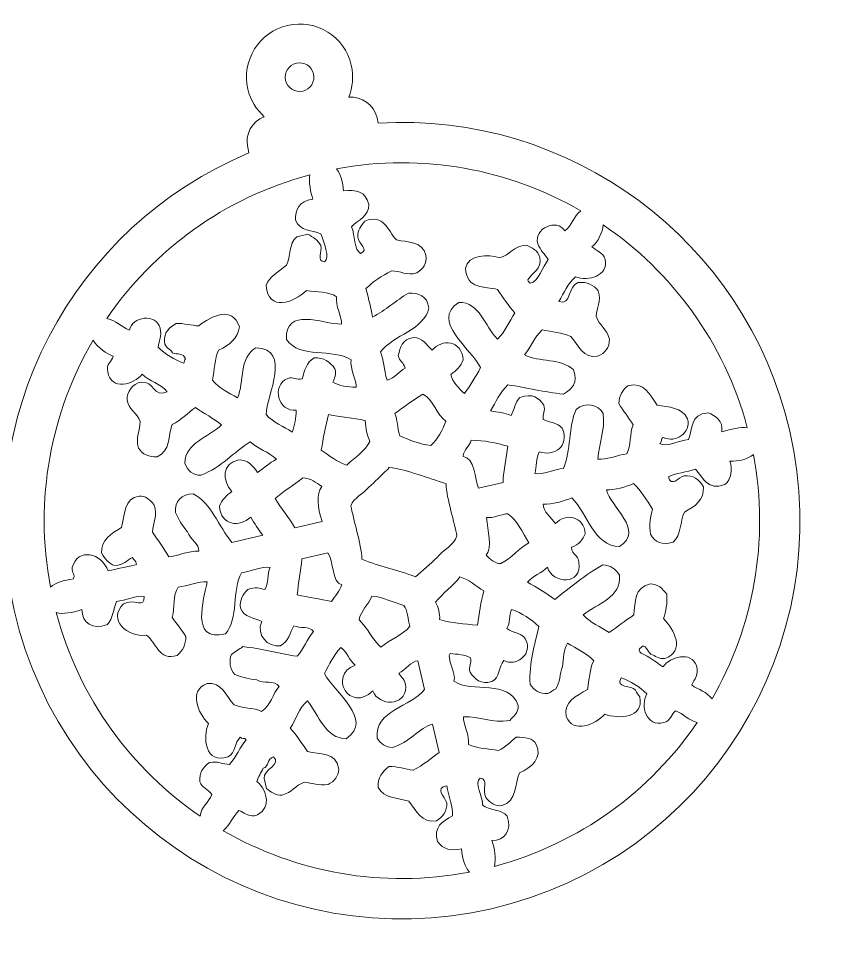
# Model space of a CAD drawing. Header units: millimetres. Extents: x -519 to -76, y -665 to -462.
# Drawn here: x -167.8 to -81.8, y -560.2 to -461.7 of the extents above; entities that cross this region are included whole.
import ezdxf

# ---------------------------------------------------------------- set-up
doc = ezdxf.new("R2010")
doc.units = ezdxf.units.MM
doc.header["$MEASUREMENT"] = 0
doc.layers.add('layer 1', color=7, linetype='Continuous')

msp = doc.modelspace()

# ---------------------------------------------------------------- linework, layer by layer
at = {"layer": 'layer 1', "color": 1, "lineweight": 9}
for points, knots in [([(-130.1012, -472.6579), (-110.1247, -471.4451), (-91.6088, -484.7825), (-86.9571, -504.931), (-81.7723, -527.3894), (-95.7753, -549.7988), (-118.2334, -554.9837), (-140.6918, -560.1686), (-163.1011, -546.1657), (-168.286, -523.7073), (-172.9377, -503.5588), (-162.1426, -483.4545), (-143.6561, -475.7874), (-143.6561, -475.7874), (-143.7871, -475.2196), (-143.7871, -475.2196), (-144.1031, -473.8514), (-143.3391, -472.4746), (-142.0591, -471.9909), (-142.8884, -471.2515), (-143.505, -470.2573), (-143.774, -469.0924), (-144.4653, -466.0979), (-142.5981, -463.11), (-139.6037, -462.4187), (-136.6093, -461.7274), (-133.6214, -463.5944), (-132.93, -466.5889), (-132.6611, -467.7538), (-132.7794, -468.9176), (-133.2005, -469.9457), (-131.8382, -469.8193), (-130.5481, -470.7222), (-130.2323, -472.0902), (-130.2323, -472.0902), (-130.1012, -472.6579), (-130.1012, -472.6579)], [0, 0, 0, 0, 0.0833333, 0.0833333, 0.0833333, 0.1666667, 0.1666667, 0.1666667, 0.25, 0.25, 0.25, 0.3333333, 0.3333333, 0.3333333, 0.4166667, 0.4166667, 0.4166667, 0.5, 0.5, 0.5, 0.5833333, 0.5833333, 0.5833333, 0.6666667, 0.6666667, 0.6666667, 0.75, 0.75, 0.75, 0.8333333, 0.8333333, 0.8333333, 0.9166667, 0.9166667, 0.9166667, 1, 1, 1, 1]), ([(-138.6893, -466.3791), (-137.8822, -466.1928), (-137.0768, -466.6961), (-136.8903, -467.5032), (-136.704, -468.3104), (-137.2075, -469.1159), (-138.0144, -469.3022), (-138.8216, -469.4886), (-139.6273, -468.9853), (-139.8136, -468.1781), (-139.9999, -467.371), (-139.4965, -466.5654), (-138.6893, -466.3791)], [0, 0, 0, 0, 0.25, 0.25, 0.25, 0.5, 0.5, 0.5, 0.75, 0.75, 0.75, 1, 1, 1, 1]), ([(-133.7598, -479.7629), (-133.7598, -479.7629), (-133.7598, -479.7629), (-133.7598, -479.7629), (-132.4911, -479.6306), (-131.3834, -479.7503), (-131.1081, -481.1993), (-131.0139, -482.4037), (-132.2413, -482.7831), (-132.8917, -483.5226), (-132.5445, -484.3887), (-132.6424, -485.9639), (-131.9749, -486.3131), (-130.9907, -485.887), (-132.1807, -485.4008), (-132.2324, -484.5995), (-132.2746, -483.874), (-131.8974, -483.4052), (-131.5261, -482.9331), (-129.5067, -482.1303), (-129.1056, -483.9154), (-128.2068, -484.8967), (-127.0036, -485.1654), (-125.5147, -484.9714), (-125.1047, -486.5039), (-124.9669, -487.4024), (-125.43, -487.9282), (-126.0422, -488.3571), (-127.1673, -488.6835), (-127.748, -488.1298), (-128.6851, -488.1489), (-129.7771, -488.649), (-130.6429, -489.2914), (-131.3959, -490.0014), (-131.0662, -491.3463), (-130.8763, -491.849), (-130.7071, -492.9857), (-129.2895, -492.2432), (-128.2693, -491.2556), (-126.9198, -490.4713), (-125.8769, -490.4604), (-124.9953, -490.7097), (-124.7843, -492.027), (-125.2614, -494.3152), (-128.517, -494.872), (-129.8695, -496.6137), (-129.4973, -497.4529), (-129.5395, -498.4577), (-129.1815, -499.5933), (-128.3027, -499.3321), (-127.959, -498.7328), (-127.2872, -498.3375), (-127.4232, -497.7263), (-127.8883, -497.6416), (-128.0062, -497.0019), (-127.7641, -496.1923), (-127.6616, -495.2959), (-126.3917, -495.1258), (-125.4604, -495.1157), (-125.0468, -495.9383), (-124.4451, -496.4523), (-123.4583, -495.2675), (-121.3366, -495.3318), (-121.2056, -497.4807), (-121.4143, -498.126), (-121.9365, -498.5771), (-122.4943, -499.0041), (-122.4165, -499.6372), (-121.612, -500.526), (-121.0756, -500.9993), (-120.4237, -500.1505), (-119.8934, -499.2253), (-119.3823, -498.2856), (-120.326, -496.301), (-124.7048, -493.4003), (-121.645, -491.4406), (-119.4767, -491.3983), (-118.9264, -493.9547), (-117.6165, -495.2859), (-116.7777, -494.5163), (-116.3666, -493.4782), (-115.7914, -492.5429), (-116.4233, -491.7815), (-117.036, -490.9839), (-117.5862, -490.0928), (-118.9504, -489.7275), (-120.7931, -490.1318), (-120.9681, -487.8714), (-120.6855, -486.4055), (-118.5714, -486.4002), (-117.3987, -486.7698), (-116.2251, -486.4694), (-116.0209, -485.564), (-114.568, -485.4359), (-114.0217, -485.7472), (-113.3723, -485.891), (-113.1715, -486.7509), (-112.8896, -487.9604), (-113.9927, -488.3085), (-114.4056, -489.0836), (-114.3956, -489.3002), (-114.2329, -489.2788), (-114.1871, -489.4444), (-113.238, -489.2464), (-112.8957, -487.7484), (-112.3035, -486.961), (-112.6528, -486.3967), (-113.1027, -485.9936), (-113.3711, -485.2961), (-113.8631, -483.6972), (-111.3312, -482.582), (-110.5384, -483.9594), (-109.7961, -483.3715), (-109.5955, -482.4457), (-108.8807, -481.8411), (-116.3804, -477.5114), (-125.386, -475.7547), (-134.4834, -477.4546), (-134.0024, -478.023), (-133.804, -478.9222), (-133.7598, -479.7629)], [0, 0, 0, 0, 0.025, 0.025, 0.025, 0.05, 0.05, 0.05, 0.075, 0.075, 0.075, 0.1, 0.1, 0.1, 0.125, 0.125, 0.125, 0.15, 0.15, 0.15, 0.175, 0.175, 0.175, 0.2, 0.2, 0.2, 0.225, 0.225, 0.225, 0.25, 0.25, 0.25, 0.275, 0.275, 0.275, 0.3, 0.3, 0.3, 0.325, 0.325, 0.325, 0.35, 0.35, 0.35, 0.375, 0.375, 0.375, 0.4, 0.4, 0.4, 0.425, 0.425, 0.425, 0.45, 0.45, 0.45, 0.475, 0.475, 0.475, 0.5, 0.5, 0.5, 0.525, 0.525, 0.525, 0.55, 0.55, 0.55, 0.575, 0.575, 0.575, 0.6, 0.6, 0.6, 0.625, 0.625, 0.625, 0.65, 0.65, 0.65, 0.675, 0.675, 0.675, 0.7, 0.7, 0.7, 0.725, 0.725, 0.725, 0.75, 0.75, 0.75, 0.775, 0.775, 0.775, 0.8, 0.8, 0.8, 0.825, 0.825, 0.825, 0.85, 0.85, 0.85, 0.875, 0.875, 0.875, 0.9, 0.9, 0.9, 0.925, 0.925, 0.925, 0.95, 0.95, 0.95, 0.975, 0.975, 0.975, 1, 1, 1, 1]), ([(-158.5587, -493.1294), (-157.6284, -493.3141), (-157.0326, -494.0358), (-156.1909, -494.3626), (-155.9093, -492.9275), (-153.3925, -492.5302), (-152.9594, -494.1636), (-152.8049, -494.9623), (-153.088, -495.4895), (-153.1885, -496.1285), (-152.4103, -496.8902), (-151.5067, -497.4548), (-150.4777, -497.8227), (-150.3909, -497.6908), (-150.4834, -497.4507), (-150.3092, -497.3727), (-150.4979, -496.7286), (-151.2143, -496.9285), (-151.6836, -496.7328), (-151.8751, -496.2149), (-152.4674, -496.3323), (-152.5009, -495.5588), (-152.6199, -494.5967), (-151.9988, -494.0986), (-151.3059, -493.6458), (-150.4455, -493.6284), (-149.7451, -493.8698), (-148.9225, -493.9114), (-147.5906, -492.8309), (-145.3715, -491.7691), (-144.6645, -494.0216), (-144.8172, -495.185), (-145.6695, -495.907), (-146.8381, -496.4363), (-147.2667, -497.3505), (-147.2691, -498.5323), (-147.4757, -499.5876), (-146.7792, -500.4806), (-145.7886, -500.91), (-144.8638, -501.4385), (-144.0965, -499.7728), (-144.7621, -497.215), (-142.931, -496.2165), (-139.1368, -496.3428), (-141.799, -501.1337), (-141.8645, -503.2049), (-141.0902, -504.0387), (-140.0445, -504.4347), (-139.1211, -505.0296), (-138.8798, -504.3282), (-138.7043, -503.5868), (-138.694, -502.7441), (-140.5999, -502.9415), (-141.3448, -500.1778), (-139.6007, -499.4067), (-138.9715, -499.2294), (-138.6948, -499.6112), (-138.0851, -499.4682), (-137.8029, -498.6425), (-137.6738, -497.7276), (-136.8182, -497.261), (-135.813, -497.1917), (-135.163, -497.687), (-134.646, -498.3991), (-134.4779, -499.0213), (-134.6892, -499.4038), (-134.8655, -499.8158), (-134.1826, -500.2017), (-133.3313, -500.3192), (-132.4218, -500.3414), (-132.3685, -499.6948), (-133.1002, -498.3278), (-132.9481, -497.4605), (-134.8605, -496.2008), (-138.3216, -497.416), (-139.7208, -495.3393), (-139.8922, -491.8828), (-135.9747, -493.6961), (-133.9474, -493.7338), (-133.8953, -493.082), (-134.6264, -491.7177), (-134.4741, -490.8504), (-135.2938, -490.2693), (-136.5616, -490.4043), (-137.6268, -490.2133), (-138.9468, -491.4727), (-141.6569, -492.4742), (-141.845, -489.686), (-141.5652, -488.712), (-140.5091, -488.2273), (-139.7405, -487.5595), (-139.2713, -486.6357), (-139.5051, -485.2678), (-138.6555, -484.5791), (-138.6555, -484.5791), (-137.4885, -484.3096), (-137.4885, -484.3096), (-136.9523, -484.5771), (-136.4548, -484.9079), (-136.1216, -485.4974), (-135.9612, -486.087), (-136.627, -487.1422), (-135.7331, -487.1807), (-135.1396, -486.8042), (-135.8014, -485.1016), (-136.132, -484.2707), (-137.0492, -483.8455), (-138.3245, -483.9934), (-138.7857, -482.8357), (-138.7681, -481.7357), (-138.459, -480.8214), (-136.9695, -480.6433), (-137.1733, -479.8771), (-137.4238, -478.8703), (-137.2726, -478.0846), (-146.2603, -480.473), (-153.6538, -485.9631), (-158.5587, -493.1294)], [0, 0, 0, 0, 0.025641, 0.025641, 0.025641, 0.0512821, 0.0512821, 0.0512821, 0.0769231, 0.0769231, 0.0769231, 0.1025641, 0.1025641, 0.1025641, 0.1282051, 0.1282051, 0.1282051, 0.1538462, 0.1538462, 0.1538462, 0.1794872, 0.1794872, 0.1794872, 0.2051282, 0.2051282, 0.2051282, 0.2307692, 0.2307692, 0.2307692, 0.2564103, 0.2564103, 0.2564103, 0.2820513, 0.2820513, 0.2820513, 0.3076923, 0.3076923, 0.3076923, 0.3333333, 0.3333333, 0.3333333, 0.3589744, 0.3589744, 0.3589744, 0.3846154, 0.3846154, 0.3846154, 0.4102564, 0.4102564, 0.4102564, 0.4358974, 0.4358974, 0.4358974, 0.4615385, 0.4615385, 0.4615385, 0.4871795, 0.4871795, 0.4871795, 0.5128205, 0.5128205, 0.5128205, 0.5384615, 0.5384615, 0.5384615, 0.5641026, 0.5641026, 0.5641026, 0.5897436, 0.5897436, 0.5897436, 0.6153846, 0.6153846, 0.6153846, 0.6410256, 0.6410256, 0.6410256, 0.6666667, 0.6666667, 0.6666667, 0.6923077, 0.6923077, 0.6923077, 0.7179487, 0.7179487, 0.7179487, 0.7435897, 0.7435897, 0.7435897, 0.7692308, 0.7692308, 0.7692308, 0.7948718, 0.7948718, 0.7948718, 0.8205128, 0.8205128, 0.8205128, 0.8461538, 0.8461538, 0.8461538, 0.8717949, 0.8717949, 0.8717949, 0.8974359, 0.8974359, 0.8974359, 0.9230769, 0.9230769, 0.9230769, 0.9487179, 0.9487179, 0.9487179, 0.974359, 0.974359, 0.974359, 1, 1, 1, 1]), ([(-106.5163, -483.3253), (-106.584, -484.1563), (-107.0586, -485.0829), (-107.6978, -485.6261), (-107.2337, -486.066), (-106.5688, -486.1841), (-106.3006, -486.9409), (-105.9731, -488.6599), (-108.0687, -489.2745), (-109.431, -488.7564), (-110.2298, -489.477), (-110.6212, -490.4504), (-111.1577, -491.3368), (-109.8071, -491.8516), (-110.2813, -489.6946), (-109.1528, -489.3728), (-108.202, -489.2726), (-107.5229, -489.6041), (-107.0381, -490.2519), (-106.6919, -491.3912), (-107.2216, -491.985), (-107.2491, -492.8924), (-106.9393, -493.9332), (-106.1253, -494.1689), (-105.8714, -495.3054), (-105.8377, -496.1775), (-106.3093, -496.7347), (-107.0985, -497.0903), (-108.6292, -497.3559), (-109.1213, -495.9513), (-109.8998, -495.0055), (-110.8125, -494.6349), (-111.8853, -494.5153), (-112.9211, -494.3382), (-113.7653, -495.0686), (-114.0715, -496.1322), (-114.7739, -496.9505), (-113.2225, -497.7201), (-110.9254, -497.2985), (-109.6405, -498.4956), (-109.115, -499.894), (-109.8071, -500.5361), (-110.6866, -501.0596), (-112.698, -500.847), (-114.5455, -500.3747), (-116.5093, -500.0814), (-117.3403, -500.8574), (-117.7679, -501.8835), (-118.3342, -502.8252), (-117.5853, -502.9267), (-116.8378, -503.0341), (-116.181, -503.283), (-115.8021, -502.7045), (-115.8129, -501.8855), (-115.244, -501.4264), (-113.9166, -500.9038), (-113.2762, -501.4729), (-112.7395, -502.2162), (-112.5626, -502.8421), (-112.8907, -503.1576), (-112.8008, -503.7286), (-112.1543, -504.0572), (-111.2926, -504.0364), (-110.8145, -504.6382), (-109.9795, -506.5813), (-111.7332, -507.6023), (-113.2487, -507.1125), (-113.5434, -507.7774), (-113.4854, -508.6633), (-113.677, -509.3918), (-112.8709, -509.5235), (-111.6384, -508.9694), (-110.6668, -508.8363), (-109.8913, -506.987), (-110.1636, -504.4906), (-109.3616, -502.6633), (-108.4066, -501.8342), (-107.0023, -502.1185), (-106.5294, -503.1024), (-106.2923, -504.9514), (-107.0023, -506.2061), (-107.0668, -507.8658), (-106.2629, -507.9979), (-105.0284, -507.4434), (-104.0571, -507.3103), (-103.5375, -506.489), (-103.7812, -505.1905), (-103.389, -504.289), (-103.8307, -503.4602), (-104.425, -502.8727), (-104.8639, -502.0354), (-104.8619, -501.2239), (-104.496, -500.6382), (-103.9266, -500.1817), (-102.1832, -499.6936), (-101.6463, -501.1431), (-100.8681, -502.2036), (-99.6474, -502.4415), (-98.2678, -502.422), (-97.6654, -503.6479), (-97.3245, -505.0786), (-98.8761, -506.2225), (-100.2177, -505.6053), (-100.5472, -505.6939), (-100.2871, -506.1515), (-100.6179, -506.2441), (-99.9672, -506.6832), (-98.5483, -505.8864), (-97.5758, -505.814), (-97.1229, -504.7272), (-97.4533, -503.1538), (-95.4914, -503.013), (-94.7722, -503.2994), (-93.926, -503.8563), (-94.0743, -505.0056), (-93.0902, -504.7143), (-92.1337, -504.4696), (-91.4073, -504.594), (-93.8154, -495.6049), (-99.3285, -488.2166), (-106.5163, -483.3253)], [0, 0, 0, 0, 0.025, 0.025, 0.025, 0.05, 0.05, 0.05, 0.075, 0.075, 0.075, 0.1, 0.1, 0.1, 0.125, 0.125, 0.125, 0.15, 0.15, 0.15, 0.175, 0.175, 0.175, 0.2, 0.2, 0.2, 0.225, 0.225, 0.225, 0.25, 0.25, 0.25, 0.275, 0.275, 0.275, 0.3, 0.3, 0.3, 0.325, 0.325, 0.325, 0.35, 0.35, 0.35, 0.375, 0.375, 0.375, 0.4, 0.4, 0.4, 0.425, 0.425, 0.425, 0.45, 0.45, 0.45, 0.475, 0.475, 0.475, 0.5, 0.5, 0.5, 0.525, 0.525, 0.525, 0.55, 0.55, 0.55, 0.575, 0.575, 0.575, 0.6, 0.6, 0.6, 0.625, 0.625, 0.625, 0.65, 0.65, 0.65, 0.675, 0.675, 0.675, 0.7, 0.7, 0.7, 0.725, 0.725, 0.725, 0.75, 0.75, 0.75, 0.775, 0.775, 0.775, 0.8, 0.8, 0.8, 0.825, 0.825, 0.825, 0.85, 0.85, 0.85, 0.875, 0.875, 0.875, 0.9, 0.9, 0.9, 0.925, 0.925, 0.925, 0.95, 0.95, 0.95, 0.975, 0.975, 0.975, 1, 1, 1, 1]), ([(-164.4673, -521.2801), (-163.9412, -520.8203), (-163.0909, -520.5632), (-162.0508, -520.4271), (-161.8679, -519.9712), (-162.2285, -519.8172), (-162.1886, -519.2269), (-161.6267, -517.1107), (-159.1072, -517.6967), (-158.4203, -519.5889), (-157.4587, -519.3184), (-155.9941, -519.0899), (-155.4406, -518.9009), (-155.4746, -518.4763), (-155.7426, -518.4348), (-155.8783, -518.1799), (-156.4838, -518.4698), (-156.7475, -518.9677), (-157.7332, -519.0197), (-158.3513, -518.824), (-158.7645, -518.3032), (-159.1297, -517.705), (-159.1811, -516.3404), (-158.1131, -515.6729), (-157.0167, -515.0302), (-156.7179, -513.806), (-156.7076, -511.8998), (-155.1814, -511.7398), (-154.4518, -511.665), (-154.1874, -512.1212), (-153.6159, -512.6079), (-153.1999, -513.8666), (-153.7411, -514.5246), (-153.7652, -515.5085), (-153.2072, -516.388), (-152.5753, -517.1516), (-152.0705, -518.1229), (-151.3992, -518.0983), (-149.8295, -517.4134), (-148.9303, -517.5307), (-148.833, -516.7381), (-149.852, -516.3227), (-150.0861, -515.481), (-150.5891, -514.9216), (-151.024, -514.2574), (-151.3729, -513.4552), (-151.4631, -512.3346), (-150.7328, -511.4891), (-149.5001, -511.5185), (-147.6638, -512.4257), (-146.8204, -514.9243), (-145.4606, -516.5969), (-145.4606, -516.5969), (-142.2205, -515.8489), (-142.2205, -515.8489), (-142.6622, -515.2524), (-143.0842, -514.6242), (-143.476, -513.9549), (-144.6249, -514.9987), (-146.6216, -514.9072), (-146.7484, -512.7959), (-146.5222, -512.1621), (-146.0396, -511.6852), (-145.4615, -511.2688), (-146.452, -510.143), (-146.5275, -508.2564), (-144.7246, -507.9603), (-143.7889, -507.9448), (-143.2162, -508.5084), (-142.7806, -509.2878), (-142.1105, -508.818), (-141.5238, -508.2963), (-140.7874, -507.8701), (-141.6113, -507.1214), (-142.6922, -506.7823), (-143.5287, -506.0472), (-145.3289, -507.1777), (-146.4664, -508.7169), (-148.7209, -509.5656), (-149.5069, -509.5231), (-150.1007, -509.1696), (-150.3761, -508.3108), (-150.4148, -506.1437), (-147.8532, -505.5979), (-146.5282, -504.2815), (-147.3839, -503.5772), (-148.371, -503.0908), (-149.2719, -502.4562), (-150.0786, -503.0635), (-150.7666, -503.7422), (-151.7238, -504.2542), (-152.1287, -505.4435), (-151.8903, -507.0308), (-153.2678, -507.613), (-154.1563, -507.6683), (-154.8199, -507.3709), (-155.2506, -506.7053), (-155.5467, -505.5608), (-155.0959, -504.8808), (-155.0746, -503.9338), (-155.3574, -503.0685), (-156.3271, -502.5965), (-156.4173, -501.652), (-156.4935, -500.8728), (-155.881, -499.9308), (-154.9342, -499.806), (-153.6066, -499.6303), (-153.6719, -501.4855), (-152.2438, -500.8223), (-152.917, -499.8943), (-154.0842, -499.7461), (-154.8552, -498.9694), (-155.7493, -500.0634), (-158.1143, -500.7588), (-158.4654, -498.7093), (-158.6703, -497.9132), (-158.0169, -497.6564), (-157.885, -497.0738), (-158.5527, -496.8452), (-159.5377, -496.1837), (-160.0064, -495.4165), (-164.4196, -502.9753), (-166.2112, -512.0836), (-164.4673, -521.2801)], [0, 0, 0, 0, 0.0243902, 0.0243902, 0.0243902, 0.0487805, 0.0487805, 0.0487805, 0.0731707, 0.0731707, 0.0731707, 0.097561, 0.097561, 0.097561, 0.1219512, 0.1219512, 0.1219512, 0.1463415, 0.1463415, 0.1463415, 0.1707317, 0.1707317, 0.1707317, 0.195122, 0.195122, 0.195122, 0.2195122, 0.2195122, 0.2195122, 0.2439024, 0.2439024, 0.2439024, 0.2682927, 0.2682927, 0.2682927, 0.2926829, 0.2926829, 0.2926829, 0.3170732, 0.3170732, 0.3170732, 0.3414634, 0.3414634, 0.3414634, 0.3658537, 0.3658537, 0.3658537, 0.3902439, 0.3902439, 0.3902439, 0.4146341, 0.4146341, 0.4146341, 0.4390244, 0.4390244, 0.4390244, 0.4634146, 0.4634146, 0.4634146, 0.4878049, 0.4878049, 0.4878049, 0.5121951, 0.5121951, 0.5121951, 0.5365854, 0.5365854, 0.5365854, 0.5609756, 0.5609756, 0.5609756, 0.5853659, 0.5853659, 0.5853659, 0.6097561, 0.6097561, 0.6097561, 0.6341463, 0.6341463, 0.6341463, 0.6585366, 0.6585366, 0.6585366, 0.6829268, 0.6829268, 0.6829268, 0.7073171, 0.7073171, 0.7073171, 0.7317073, 0.7317073, 0.7317073, 0.7560976, 0.7560976, 0.7560976, 0.7804878, 0.7804878, 0.7804878, 0.804878, 0.804878, 0.804878, 0.8292683, 0.8292683, 0.8292683, 0.8536585, 0.8536585, 0.8536585, 0.8780488, 0.8780488, 0.8780488, 0.902439, 0.902439, 0.902439, 0.9268293, 0.9268293, 0.9268293, 0.9512195, 0.9512195, 0.9512195, 0.9756098, 0.9756098, 0.9756098, 1, 1, 1, 1]), ([(-128.3737, -503.0925), (-128.3737, -503.0925), (-128.3737, -503.0925), (-128.3737, -503.0925), (-128.0503, -503.8019), (-128.1325, -504.4608), (-127.8349, -505.4264), (-126.8181, -505.8686), (-125.7845, -506.2913), (-124.5956, -506.4516), (-123.8486, -505.7356), (-123.3544, -504.8642), (-123.0005, -503.9025), (-123.9969, -503.2473), (-124.3507, -501.5637), (-125.4319, -501.0503), (-126.4634, -501.6967), (-127.4197, -502.3976), (-128.3737, -503.0925)], [0, 0, 0, 0, 0.1666667, 0.1666667, 0.1666667, 0.3333333, 0.3333333, 0.3333333, 0.5, 0.5, 0.5, 0.6666667, 0.6666667, 0.6666667, 0.8333333, 0.8333333, 0.8333333, 1, 1, 1, 1]), ([(-136.0888, -506.9241), (-136.0888, -506.9241), (-136.0888, -506.9241), (-136.0888, -506.9241), (-135.214, -507.4769), (-134.4481, -508.1987), (-133.4081, -508.4861), (-132.5111, -507.7168), (-131.5052, -507.0151), (-130.9732, -506.0146), (-131.3374, -505.2007), (-131.3916, -504.7704), (-131.4822, -503.8101), (-132.7415, -503.5781), (-134.0714, -503.4532), (-135.3128, -503.1936), (-135.6595, -504.3822), (-135.848, -505.6683), (-136.0888, -506.9241)], [0, 0, 0, 0, 0.1666667, 0.1666667, 0.1666667, 0.3333333, 0.3333333, 0.3333333, 0.5, 0.5, 0.5, 0.6666667, 0.6666667, 0.6666667, 0.8333333, 0.8333333, 0.8333333, 1, 1, 1, 1]), ([(-120.3579, -505.8868), (-120.3579, -505.8868), (-120.3579, -505.8868), (-120.3579, -505.8868), (-120.5204, -506.5247), (-121.1658, -506.8601), (-121.1935, -507.5807), (-120.0441, -507.6969), (-119.9178, -509.9667), (-119.6085, -510.9006), (-119.6085, -510.9006), (-117.0162, -510.3022), (-117.0162, -510.3022), (-116.9833, -508.9556), (-116.6575, -507.7901), (-116.5274, -506.5034), (-117.7464, -506.2036), (-118.9566, -505.8913), (-120.3579, -505.8868)], [0, 0, 0, 0, 0.1666667, 0.1666667, 0.1666667, 0.3333333, 0.3333333, 0.3333333, 0.5, 0.5, 0.5, 0.6666667, 0.6666667, 0.6666667, 0.8333333, 0.8333333, 0.8333333, 1, 1, 1, 1]), ([(-90.768, -507.3998), (-91.3614, -507.8758), (-92.3018, -508.1099), (-93.2276, -508.0842), (-92.941, -508.9225), (-93.065, -509.9879), (-93.7562, -510.529), (-95.5782, -511.2536), (-96.0173, -509.7685), (-96.8581, -508.9224), (-97.6655, -509.2262), (-99.0172, -509.341), (-99.6779, -509.7121), (-99.4085, -510.8255), (-98.6248, -509.8424), (-98.0639, -509.6115), (-97.0877, -509.5327), (-96.4486, -509.9798), (-96.0197, -510.7767), (-95.9011, -512.1439), (-96.8853, -512.8249), (-98.0041, -513.4184), (-98.4703, -514.4228), (-98.324, -515.8099), (-99.1906, -516.5621), (-100.4028, -516.9674), (-101.0876, -516.5199), (-101.5635, -515.7423), (-101.7131, -514.7259), (-101.5542, -513.8996), (-101.3544, -513.1022), (-101.9753, -512.1443), (-102.5678, -511.1368), (-103.3393, -510.4187), (-104.0624, -510.7617), (-105.3847, -511.1338), (-106.1895, -511.0767), (-105.7593, -512.8736), (-102.1477, -515.2899), (-104.813, -517.0391), (-107.5085, -516.9734), (-108.1338, -513.5946), (-109.8177, -511.9144), (-110.5953, -512.299), (-111.9322, -512.6076), (-112.7995, -512.6027), (-112.8367, -513.355), (-111.9259, -514.0089), (-111.5134, -514.6286), (-110.5053, -513.4629), (-108.5307, -513.8386), (-108.4004, -515.6829), (-108.6888, -516.2834), (-109.01, -516.8582), (-109.8471, -517.1105), (-109.8044, -517.9889), (-109.0983, -517.8018), (-109.0707, -518.7068), (-108.6848, -521.071), (-111.8344, -520.9985), (-112.3714, -519.1944), (-112.9007, -519.8232), (-113.9721, -520.1157), (-114.4643, -520.7685), (-113.4759, -521.3156), (-112.5068, -521.8979), (-111.5936, -522.564), (-109.9619, -521.326), (-108.4575, -520.0101), (-106.5578, -518.9432), (-105.782, -519.0014), (-105.1953, -519.3667), (-104.8023, -520.0423), (-104.5849, -522.3589), (-107.0911, -522.9726), (-108.6214, -524.1981), (-107.8474, -525.0324), (-106.8191, -525.4563), (-105.878, -526.0207), (-104.9562, -525.4531), (-104.2211, -524.7658), (-103.2963, -524.1978), (-103.1749, -522.8313), (-103.2669, -521.3354), (-101.5927, -520.938), (-100.7739, -520.9298), (-100.2932, -521.4621), (-99.8357, -522.0341), (-99.8103, -522.9775), (-99.9115, -523.8351), (-100.206, -524.5775), (-99.0219, -525.7229), (-97.9051, -527.9987), (-100.0566, -528.7723), (-100.6868, -528.8383), (-101.0539, -528.4801), (-101.5312, -528.2968), (-101.8548, -528.0751), (-102.1436, -527.1364), (-102.5184, -527.5671), (-103.2063, -528.1238), (-102.1388, -528.3488), (-101.7328, -528.6157), (-101.1645, -528.9853), (-100.6291, -529.3634), (-100.2659, -529.642), (-99.5121, -528.5771), (-97.2854, -527.9455), (-96.7472, -529.5124), (-96.4201, -530.4906), (-97.0016, -530.9047), (-97.235, -531.5362), (-96.5397, -532.0433), (-95.6511, -532.245), (-95.106, -532.9948), (-90.7952, -525.4924), (-89.0548, -516.4906), (-90.768, -507.3998)], [0, 0, 0, 0, 0.025641, 0.025641, 0.025641, 0.0512821, 0.0512821, 0.0512821, 0.0769231, 0.0769231, 0.0769231, 0.1025641, 0.1025641, 0.1025641, 0.1282051, 0.1282051, 0.1282051, 0.1538462, 0.1538462, 0.1538462, 0.1794872, 0.1794872, 0.1794872, 0.2051282, 0.2051282, 0.2051282, 0.2307692, 0.2307692, 0.2307692, 0.2564103, 0.2564103, 0.2564103, 0.2820513, 0.2820513, 0.2820513, 0.3076923, 0.3076923, 0.3076923, 0.3333333, 0.3333333, 0.3333333, 0.3589744, 0.3589744, 0.3589744, 0.3846154, 0.3846154, 0.3846154, 0.4102564, 0.4102564, 0.4102564, 0.4358974, 0.4358974, 0.4358974, 0.4615385, 0.4615385, 0.4615385, 0.4871795, 0.4871795, 0.4871795, 0.5128205, 0.5128205, 0.5128205, 0.5384615, 0.5384615, 0.5384615, 0.5641026, 0.5641026, 0.5641026, 0.5897436, 0.5897436, 0.5897436, 0.6153846, 0.6153846, 0.6153846, 0.6410256, 0.6410256, 0.6410256, 0.6666667, 0.6666667, 0.6666667, 0.6923077, 0.6923077, 0.6923077, 0.7179487, 0.7179487, 0.7179487, 0.7435897, 0.7435897, 0.7435897, 0.7692308, 0.7692308, 0.7692308, 0.7948718, 0.7948718, 0.7948718, 0.8205128, 0.8205128, 0.8205128, 0.8461538, 0.8461538, 0.8461538, 0.8717949, 0.8717949, 0.8717949, 0.8974359, 0.8974359, 0.8974359, 0.9230769, 0.9230769, 0.9230769, 0.9487179, 0.9487179, 0.9487179, 0.974359, 0.974359, 0.974359, 1, 1, 1, 1]), ([(-128.9919, -508.6965), (-128.9919, -508.6965), (-128.9919, -508.6965), (-128.9919, -508.6965), (-128.9853, -508.8493), (-129.0897, -508.9319), (-129.1897, -509.0166), (-129.8525, -509.5989), (-130.4313, -510.2366), (-131.0935, -510.8209), (-131.6366, -511.517), (-132.6935, -511.8921), (-132.9667, -512.7549), (-132.7488, -514.1472), (-131.8865, -516.7079), (-131.8119, -518.3575), (-130.0388, -519.1299), (-127.9936, -519.4654), (-126.1998, -520.2032), (-125.4248, -519.5392), (-124.6875, -518.8538), (-123.9339, -518.1788), (-123.3019, -517.393), (-122.1776, -516.9114), (-121.8624, -515.9242), (-122.0597, -514.629), (-122.9535, -512.006), (-122.9898, -510.4515), (-124.9541, -509.8065), (-126.865, -509.082), (-128.9919, -508.6965)], [0, 0, 0, 0, 0.1, 0.1, 0.1, 0.2, 0.2, 0.2, 0.3, 0.3, 0.3, 0.4, 0.4, 0.4, 0.5, 0.5, 0.5, 0.6, 0.6, 0.6, 0.7, 0.7, 0.7, 0.8, 0.8, 0.8, 0.9, 0.9, 0.9, 1, 1, 1, 1]), ([(-138.014, -509.8247), (-138.014, -509.8247), (-138.014, -509.8247), (-138.014, -509.8247), (-138.9357, -510.5784), (-140.0166, -511.2333), (-140.9249, -511.9977), (-140.2544, -513.056), (-139.498, -513.9746), (-138.8502, -515.0708), (-138.8502, -515.0708), (-136, -514.4127), (-136, -514.4127), (-136.4952, -512.8815), (-136.6119, -511.5888), (-136.0284, -510.7313), (-136.6321, -510.3349), (-137.1803, -509.8535), (-138.014, -509.8247)], [0, 0, 0, 0, 0.1666667, 0.1666667, 0.1666667, 0.3333333, 0.3333333, 0.3333333, 0.5, 0.5, 0.5, 0.6666667, 0.6666667, 0.6666667, 0.8333333, 0.8333333, 0.8333333, 1, 1, 1, 1]), ([(-118.8, -517.9482), (-118.8, -517.9482), (-118.8, -517.9482), (-118.8, -517.9482), (-118.3331, -518.3205), (-117.9455, -518.8304), (-117.2347, -518.8161), (-116.1047, -518.1903), (-115.4098, -517.2934), (-114.3261, -516.6405), (-114.9999, -515.5353), (-115.5506, -514.2246), (-116.5285, -513.6024), (-116.919, -513.5667), (-118.1203, -514.1111), (-118.7617, -513.9792), (-118.6369, -515.3877), (-118.0784, -517.0668), (-118.8, -517.9482)], [0, 0, 0, 0, 0.1666667, 0.1666667, 0.1666667, 0.3333333, 0.3333333, 0.3333333, 0.5, 0.5, 0.5, 0.6666667, 0.6666667, 0.6666667, 0.8333333, 0.8333333, 0.8333333, 1, 1, 1, 1]), ([(-138.1027, -518.309), (-138.1027, -518.309), (-138.1027, -518.309), (-138.1027, -518.309), (-138.2007, -519.6164), (-138.502, -520.7978), (-138.5912, -522.1064), (-137.4011, -522.3302), (-136.1969, -522.5356), (-135.0215, -522.7865), (-134.6269, -522.2204), (-134.1639, -521.6947), (-133.9261, -521.0294), (-134.9765, -520.8209), (-134.7465, -518.5582), (-135.3818, -517.6808), (-135.3818, -517.6808), (-138.1027, -518.309), (-138.1027, -518.309)], [0, 0, 0, 0, 0.1666667, 0.1666667, 0.1666667, 0.3333333, 0.3333333, 0.3333333, 0.5, 0.5, 0.5, 0.6666667, 0.6666667, 0.6666667, 0.8333333, 0.8333333, 0.8333333, 1, 1, 1, 1]), ([(-148.7653, -545.2873), (-148.7369, -544.2923), (-147.8184, -543.8567), (-147.5528, -543.0148), (-147.9027, -542.4502), (-148.5549, -542.3718), (-148.818, -541.6696), (-148.8989, -540.734), (-148.4622, -540.1181), (-147.7825, -539.6542), (-146.9244, -539.4676), (-146.4369, -539.869), (-145.6882, -539.8544), (-144.9984, -539.0652), (-144.6051, -538.0913), (-143.9611, -537.274), (-144.0609, -537.0143), (-144.4739, -537.2616), (-144.5699, -537.0042), (-145.1955, -537.5749), (-145.0149, -538.6502), (-145.8677, -539.077), (-148.2699, -539.8872), (-148.5342, -537.0101), (-147.9021, -535.5891), (-149.0259, -534.4885), (-150.0106, -532.1162), (-148.0503, -531.3914), (-146.5032, -531.1621), (-146.0835, -532.7375), (-145.2194, -533.6043), (-144.3541, -533.9912), (-143.194, -533.9132), (-142.3272, -534.302), (-141.3299, -533.6695), (-141.2327, -532.4729), (-140.4752, -531.6884), (-140.9638, -530.9931), (-142.1685, -531.4358), (-142.8174, -531.0025), (-143.6453, -530.9055), (-144.4289, -530.7426), (-145.1312, -530.4425), (-145.6466, -529.9276), (-145.7973, -528.9189), (-145.4806, -528.3394), (-145.174, -528.0153), (-144.6627, -527.8151), (-144.3037, -527.5212), (-142.3137, -527.7096), (-140.5519, -528.2629), (-138.61, -528.5268), (-137.8978, -527.7544), (-137.5794, -526.7317), (-136.8864, -525.9451), (-137.2991, -525.3041), (-138.3355, -525.6633), (-138.9381, -525.3278), (-139.3636, -526.0609), (-139.5027, -526.973), (-140.3649, -527.4309), (-141.7021, -527.6086), (-142.9427, -526.2686), (-142.3187, -524.8817), (-143.0853, -524.448), (-144.1577, -524.5063), (-144.5535, -523.4829), (-144.67, -522.5983), (-144.2696, -522.0333), (-143.7753, -521.5298), (-142.9831, -521.2057), (-142.5332, -521.4354), (-141.9992, -521.5278), (-141.5531, -520.9207), (-141.768, -519.8987), (-141.4432, -519.2157), (-142.2604, -519.1028), (-143.4734, -519.6255), (-144.4522, -519.7749), (-145.4729, -521.6155), (-144.7146, -524.5653), (-146.1182, -526.1671), (-149.904, -527.1267), (-148.3621, -522.52), (-148.0533, -520.7417), (-148.8591, -520.6107), (-150.0933, -521.1678), (-151.0648, -521.3016), (-151.6707, -522.1079), (-151.4334, -523.4372), (-151.7001, -524.4534), (-151.2358, -525.1246), (-150.7424, -525.7576), (-150.2849, -526.4464), (-150.2712, -527.3041), (-150.5808, -527.9622), (-151.1918, -528.4313), (-153.1046, -529.0648), (-153.3788, -527.0779), (-154.4136, -526.3059), (-156.3851, -526.6254), (-158.5388, -524.664), (-156.8057, -523.0369), (-155.7488, -522.4067), (-154.5387, -523.5939), (-154.6633, -522.2678), (-155.4239, -522.1263), (-156.6145, -522.6733), (-157.5456, -522.7978), (-157.8518, -523.601), (-157.9493, -524.5384), (-158.4904, -525.1992), (-160.1202, -525.797), (-161.1204, -525.0467), (-161.1711, -523.6348), (-162.2181, -523.978), (-163.1502, -524.1404), (-163.8618, -523.95), (-161.4712, -532.9661), (-155.9595, -540.379), (-148.7653, -545.2873)], [0, 0, 0, 0, 0.025, 0.025, 0.025, 0.05, 0.05, 0.05, 0.075, 0.075, 0.075, 0.1, 0.1, 0.1, 0.125, 0.125, 0.125, 0.15, 0.15, 0.15, 0.175, 0.175, 0.175, 0.2, 0.2, 0.2, 0.225, 0.225, 0.225, 0.25, 0.25, 0.25, 0.275, 0.275, 0.275, 0.3, 0.3, 0.3, 0.325, 0.325, 0.325, 0.35, 0.35, 0.35, 0.375, 0.375, 0.375, 0.4, 0.4, 0.4, 0.425, 0.425, 0.425, 0.45, 0.45, 0.45, 0.475, 0.475, 0.475, 0.5, 0.5, 0.5, 0.525, 0.525, 0.525, 0.55, 0.55, 0.55, 0.575, 0.575, 0.575, 0.6, 0.6, 0.6, 0.625, 0.625, 0.625, 0.65, 0.65, 0.65, 0.675, 0.675, 0.675, 0.7, 0.7, 0.7, 0.725, 0.725, 0.725, 0.75, 0.75, 0.75, 0.775, 0.775, 0.775, 0.8, 0.8, 0.8, 0.825, 0.825, 0.825, 0.85, 0.85, 0.85, 0.875, 0.875, 0.875, 0.9, 0.9, 0.9, 0.925, 0.925, 0.925, 0.95, 0.95, 0.95, 0.975, 0.975, 0.975, 1, 1, 1, 1]), ([(-121.553, -520.2211), (-122.2641, -521.1819), (-123.341, -521.9108), (-124.0838, -522.8531), (-123.7906, -523.3825), (-123.6333, -524.0638), (-123.6648, -524.668), (-122.4616, -525.0495), (-121.0872, -525.1587), (-119.7078, -525.2565), (-119.49, -524.0617), (-119.3874, -522.7954), (-119.0305, -521.6865), (-119.8511, -521.1692), (-120.5659, -520.4756), (-121.553, -520.2211)], [0, 0, 0, 0, 0.2, 0.2, 0.2, 0.4, 0.4, 0.4, 0.6, 0.6, 0.6, 0.8, 0.8, 0.8, 1, 1, 1, 1]), ([(-130.7821, -522.2182), (-130.7821, -522.2182), (-130.7821, -522.2182), (-130.7821, -522.2182), (-131.1093, -523.123), (-131.9262, -523.7199), (-132.1218, -524.7088), (-131.2671, -525.5331), (-130.6857, -526.7932), (-129.8163, -527.5902), (-128.9229, -526.7807), (-127.5222, -526.2899), (-126.7762, -525.3863), (-127.0062, -524.6883), (-127.027, -523.6529), (-127.4143, -523.2135), (-128.5488, -522.8946), (-129.5187, -522.319), (-130.7821, -522.2182)], [0, 0, 0, 0, 0.1666667, 0.1666667, 0.1666667, 0.3333333, 0.3333333, 0.3333333, 0.5, 0.5, 0.5, 0.6666667, 0.6666667, 0.6666667, 0.8333333, 0.8333333, 0.8333333, 1, 1, 1, 1]), ([(-96.6525, -535.4614), (-97.5525, -535.2797), (-98.1021, -534.5411), (-98.9283, -534.248), (-99.3816, -534.6299), (-99.4362, -535.261), (-100.1471, -535.484), (-101.9694, -536.0082), (-102.6932, -533.6955), (-101.9303, -532.482), (-102.7214, -531.7365), (-103.6061, -531.1388), (-104.642, -530.7884), (-105.2858, -531.8568), (-103.527, -531.5733), (-103.1149, -532.0753), (-103.002, -532.367), (-102.8372, -532.5746), (-102.6775, -532.7927), (-102.2066, -535.0173), (-104.9347, -535.1328), (-106.3568, -534.5974), (-107.3355, -535.6816), (-109.6713, -536.6884), (-110.395, -534.847), (-110.6961, -533.2557), (-109.3294, -532.7031), (-108.1818, -532.016), (-107.949, -531.016), (-107.9616, -529.8614), (-107.5145, -528.993), (-108.2954, -528.1728), (-109.3045, -527.7181), (-110.2555, -527.1694), (-110.7005, -527.8167), (-110.6412, -528.7788), (-110.7846, -529.6145), (-111.0718, -530.3582), (-111.0499, -531.2942), (-111.4709, -531.9547), (-111.8326, -532.0616), (-111.9571, -532.3169), (-112.3194, -532.4248), (-113.2035, -532.5351), (-113.7283, -532.0752), (-114.173, -531.4878), (-114.3351, -529.1677), (-113.6808, -527.3598), (-113.2574, -525.4047), (-114.0918, -524.61), (-115.0463, -524.0093), (-116.1276, -523.6108), (-116.383, -524.2274), (-116.269, -525.0775), (-116.6156, -525.6325), (-115.9332, -526.1392), (-114.8533, -526.0102), (-114.5123, -527.0614), (-114.1088, -528.4757), (-115.6885, -529.6026), (-116.9341, -528.9865), (-117.4762, -529.6445), (-117.3502, -530.722), (-118.2024, -531.1881), (-119.3648, -531.5131), (-119.9533, -530.915), (-120.4754, -530.2116), (-120.6518, -529.5834), (-120.3217, -529.2723), (-120.4153, -528.6941), (-120.9967, -528.3243), (-121.8119, -528.3282), (-122.5683, -528.2386), (-122.9806, -528.6811), (-121.8857, -530.3399), (-122.169, -531.1471), (-120.2137, -532.455), (-116.4318, -530.8411), (-115.4406, -533.6918), (-115.3853, -534.4261), (-115.9061, -534.8048), (-116.3086, -535.2553), (-118.2242, -535.5984), (-119.4171, -534.7862), (-121.1709, -534.8791), (-121.2237, -535.5282), (-120.4927, -536.8929), (-120.6431, -537.7569), (-119.7416, -538.2074), (-118.5673, -538.2239), (-117.4923, -538.3975), (-116.6779, -538.055), (-116.2625, -537.4652), (-115.6285, -537.0097), (-114.7048, -536.9808), (-113.8712, -537.1132), (-113.5464, -537.7614), (-112.8426, -539.1451), (-114.0576, -540.2124), (-115.3103, -540.7578), (-115.8393, -541.9438), (-115.5043, -543.6692), (-117.1145, -544.1791), (-117.8934, -544.2473), (-118.3895, -543.8552), (-118.8084, -543.344), (-119.3001, -542.5083), (-118.4638, -541.3955), (-119.4149, -541.2977), (-120.0865, -541.7701), (-119.0891, -543.3312), (-119.1766, -544.1088), (-118.4793, -544.7695), (-117.1835, -544.4703), (-116.5853, -545.2836), (-116.0671, -546.8013), (-116.8402, -547.8175), (-118.1796, -547.8354), (-117.9159, -548.688), (-117.7181, -549.7325), (-117.9321, -550.5432), (-108.9419, -548.1441), (-101.5503, -542.6406), (-96.6525, -535.4614)], [0, 0, 0, 0, 0.0243902, 0.0243902, 0.0243902, 0.0487805, 0.0487805, 0.0487805, 0.0731707, 0.0731707, 0.0731707, 0.097561, 0.097561, 0.097561, 0.1219512, 0.1219512, 0.1219512, 0.1463415, 0.1463415, 0.1463415, 0.1707317, 0.1707317, 0.1707317, 0.195122, 0.195122, 0.195122, 0.2195122, 0.2195122, 0.2195122, 0.2439024, 0.2439024, 0.2439024, 0.2682927, 0.2682927, 0.2682927, 0.2926829, 0.2926829, 0.2926829, 0.3170732, 0.3170732, 0.3170732, 0.3414634, 0.3414634, 0.3414634, 0.3658537, 0.3658537, 0.3658537, 0.3902439, 0.3902439, 0.3902439, 0.4146341, 0.4146341, 0.4146341, 0.4390244, 0.4390244, 0.4390244, 0.4634146, 0.4634146, 0.4634146, 0.4878049, 0.4878049, 0.4878049, 0.5121951, 0.5121951, 0.5121951, 0.5365854, 0.5365854, 0.5365854, 0.5609756, 0.5609756, 0.5609756, 0.5853659, 0.5853659, 0.5853659, 0.6097561, 0.6097561, 0.6097561, 0.6341463, 0.6341463, 0.6341463, 0.6585366, 0.6585366, 0.6585366, 0.6829268, 0.6829268, 0.6829268, 0.7073171, 0.7073171, 0.7073171, 0.7317073, 0.7317073, 0.7317073, 0.7560976, 0.7560976, 0.7560976, 0.7804878, 0.7804878, 0.7804878, 0.804878, 0.804878, 0.804878, 0.8292683, 0.8292683, 0.8292683, 0.8536585, 0.8536585, 0.8536585, 0.8780488, 0.8780488, 0.8780488, 0.902439, 0.902439, 0.902439, 0.9268293, 0.9268293, 0.9268293, 0.9512195, 0.9512195, 0.9512195, 0.9756098, 0.9756098, 0.9756098, 1, 1, 1, 1]), ([(-120.5472, -551.1432), (-121.0062, -550.6196), (-121.2607, -549.7685), (-121.3901, -548.7162), (-122.3523, -548.9139), (-123.3293, -548.8061), (-123.8919, -547.9284), (-124.3449, -546.4272), (-123.3558, -545.8257), (-122.3275, -545.247), (-122.258, -544.3666), (-122.7347, -543.1443), (-122.9161, -542.1061), (-124.2273, -542.3257), (-123.1514, -543.2349), (-122.9166, -543.8815), (-122.8717, -544.757), (-123.3151, -545.3313), (-123.9833, -545.7649), (-125.5795, -546.0702), (-126.1213, -544.6909), (-126.9133, -543.7112), (-128.0473, -543.3382), (-129.5034, -543.4766), (-130.1136, -542.2661), (-130.1999, -541.2533), (-129.6747, -540.6185), (-128.978, -540.0917), (-128.0352, -540.0639), (-127.2992, -540.3656), (-126.4341, -540.4619), (-125.3756, -539.9425), (-124.6159, -539.2346), (-123.724, -538.6069), (-123.724, -538.6069), (-124.4118, -535.6273), (-124.4118, -535.6273), (-125.7815, -536.0338), (-126.8451, -537.5725), (-128.6194, -538.0975), (-129.3192, -538.0353), (-129.8677, -537.7293), (-130.2152, -537.1028), (-130.5323, -534.1655), (-126.6396, -533.8642), (-125.25, -531.9966), (-125.25, -531.9966), (-125.938, -529.0166), (-125.938, -529.0166), (-126.6336, -529.0152), (-127.2348, -529.9588), (-127.961, -530.3026), (-127.6849, -530.7481), (-127.2534, -530.9422), (-127.2147, -531.7675), (-127.2659, -533.7982), (-130.0202, -533.7866), (-130.6739, -532.1587), (-133.0505, -534.4861), (-135.4323, -530.6036), (-132.5294, -529.4455), (-133.1341, -528.9956), (-133.3932, -527.9891), (-134.0431, -527.6114), (-134.7753, -528.4125), (-135.2347, -529.3796), (-135.7374, -530.3226), (-134.745, -532.3227), (-130.4852, -535.1704), (-133.4753, -537.1732), (-135.624, -537.1194), (-136.3179, -534.7384), (-137.5322, -533.195), (-138.442, -533.9576), (-138.6941, -535.13), (-139.3286, -536.0655), (-138.6724, -536.7946), (-138.0954, -537.6423), (-137.5305, -538.5174), (-136.257, -538.8468), (-134.5229, -538.4362), (-134.2424, -540.3526), (-134.2679, -541.1106), (-134.7066, -541.6146), (-135.3692, -541.9783), (-136.344, -542.1205), (-137.026, -541.7902), (-137.881, -541.7366), (-138.8117, -542.0826), (-139.1513, -542.793), (-140.1638, -543.0853), (-140.8927, -543.1249), (-141.3593, -542.7477), (-141.8287, -542.376), (-141.8287, -542.376), (-142.0679, -541.3403), (-142.0679, -541.3403), (-142.1662, -540.3473), (-140.1854, -539.8738), (-141.0914, -539.0674), (-141.7972, -539.2543), (-141.4978, -540.0676), (-142.1786, -540.2699), (-142.3674, -540.7485), (-142.7003, -541.1322), (-142.818, -541.6497), (-141.6264, -542.652), (-141.3019, -544.7048), (-143.0757, -545.2586), (-143.7873, -545.3295), (-144.1728, -544.8826), (-144.7101, -544.6813), (-145.3641, -545.3197), (-145.6401, -546.1998), (-146.3486, -546.8053), (-138.7934, -551.1621), (-129.7112, -552.9098), (-120.5472, -551.1432)], [0, 0, 0, 0, 0.025641, 0.025641, 0.025641, 0.0512821, 0.0512821, 0.0512821, 0.0769231, 0.0769231, 0.0769231, 0.1025641, 0.1025641, 0.1025641, 0.1282051, 0.1282051, 0.1282051, 0.1538462, 0.1538462, 0.1538462, 0.1794872, 0.1794872, 0.1794872, 0.2051282, 0.2051282, 0.2051282, 0.2307692, 0.2307692, 0.2307692, 0.2564103, 0.2564103, 0.2564103, 0.2820513, 0.2820513, 0.2820513, 0.3076923, 0.3076923, 0.3076923, 0.3333333, 0.3333333, 0.3333333, 0.3589744, 0.3589744, 0.3589744, 0.3846154, 0.3846154, 0.3846154, 0.4102564, 0.4102564, 0.4102564, 0.4358974, 0.4358974, 0.4358974, 0.4615385, 0.4615385, 0.4615385, 0.4871795, 0.4871795, 0.4871795, 0.5128205, 0.5128205, 0.5128205, 0.5384615, 0.5384615, 0.5384615, 0.5641026, 0.5641026, 0.5641026, 0.5897436, 0.5897436, 0.5897436, 0.6153846, 0.6153846, 0.6153846, 0.6410256, 0.6410256, 0.6410256, 0.6666667, 0.6666667, 0.6666667, 0.6923077, 0.6923077, 0.6923077, 0.7179487, 0.7179487, 0.7179487, 0.7435897, 0.7435897, 0.7435897, 0.7692308, 0.7692308, 0.7692308, 0.7948718, 0.7948718, 0.7948718, 0.8205128, 0.8205128, 0.8205128, 0.8461538, 0.8461538, 0.8461538, 0.8717949, 0.8717949, 0.8717949, 0.8974359, 0.8974359, 0.8974359, 0.9230769, 0.9230769, 0.9230769, 0.9487179, 0.9487179, 0.9487179, 0.974359, 0.974359, 0.974359, 1, 1, 1, 1])]:
    msp.add_open_spline(points, degree=3, knots=knots, dxfattribs=at)

doc.saveas('drawing.dxf')
